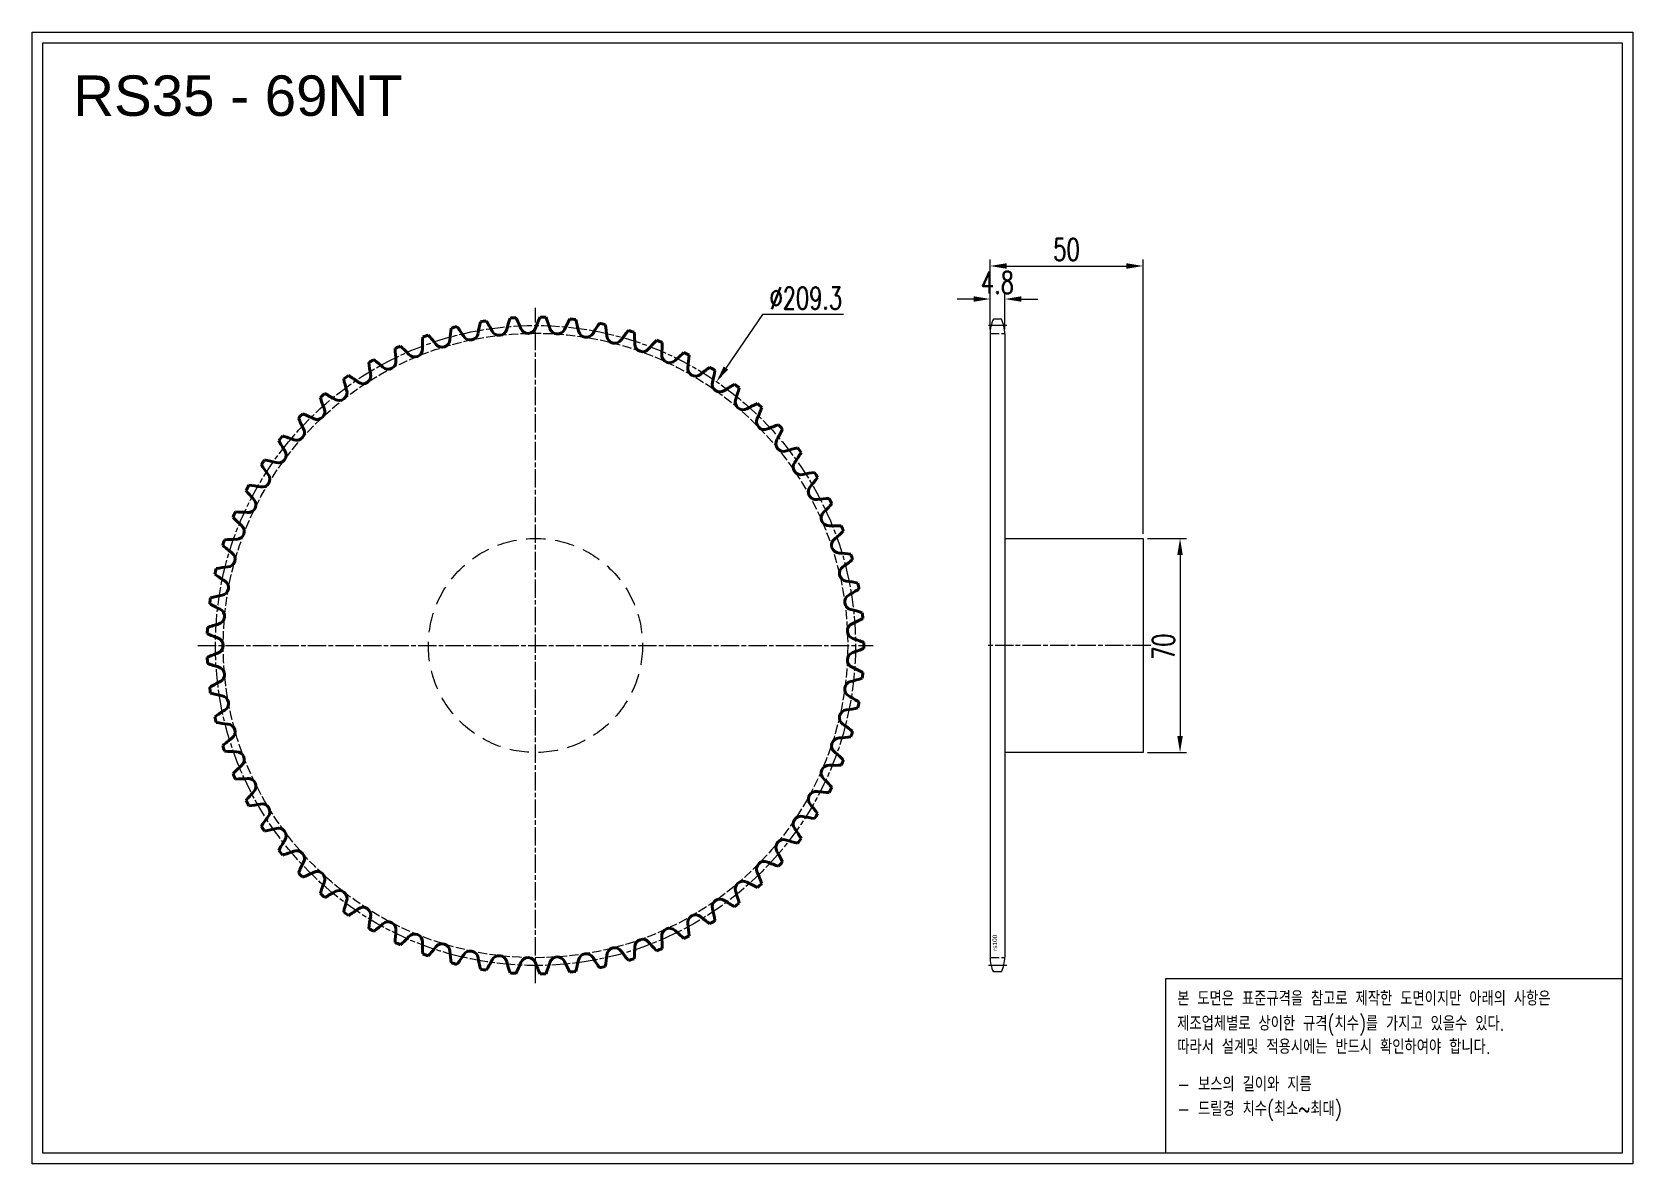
# Model space of a CAD drawing. Header units: millimetres. Extents: x -38701 to -38177, y 2587 to 2957.
import ezdxf

# ---------------------------------------------------------------- set-up
doc = ezdxf.new("R2010")
doc.units = ezdxf.units.MM
for name, pattern in [('AM_ISO02W050', [7.5, 6, -1.5]), ('AM_ISO02W050x2', [3.75, 3, -0.75]), ('AM_ISO08W050', [18, 12, -1.5, 3, -1.5]), ('AM_ISO08W050x2', [9, 6, -0.75, 1.5, -0.75]), ('HIDDEN', [9.525, 6.35, -3.175])]:
    doc.linetypes.add(name, pattern=pattern)
for name, color, linetype, lineweight in [('AM_0N', 7, 'Continuous', 50), ('AM_3N', 6, 'AM_ISO02W050', 25), ('AM_7', 4, 'AM_ISO08W050', 25), ('AM_7N', 4, 'AM_ISO08W050', 25)]:
    doc.layers.add(name, color=color, linetype=linetype, lineweight=lineweight)
doc.layers.add('HL', color=2, linetype='HIDDEN')
doc.layers.add('S-DIM', color=7, linetype='Continuous')
doc.styles.add('HAN', font='ROMANS.shx', dxfattribs={"width": 0.7, "bigfont": 'whgtxt.shx'})
doc.styles.add('HSG', font='SIMPLEX.shx', dxfattribs={"width": 0.7, "bigfont": 'HSG.shx'})
doc.styles.get("Standard").update_dxf_attribs({"font": 'arial.ttf'})
doc.dimstyles.new('APP16', dxfattribs={"dimscale": 3, "dimtxt": 2.4, "dimasz": 1.8, "dimexe": 0.7, "dimexo": 0.5, "dimgap": 0.6, "dimtad": 1, "dimtoh": 1, "dimdec": 1, "dimrnd": 0.01, "dimzin": 9, "dimdsep": 46, "dimtxsty": 'HSG', "dimcen": 0, "dimclrd": 1, "dimclre": 1, "dimclrt": 256, "dimazin": 2, "dimtp": 1, "dimtm": 1, "dimtfac": 0.5, "dimtdec": 1, "dimtofl": 0, "dimtmove": 0, "dimatfit": 3, "dimfxl": 0, "dimtvp": 1, "dimtolj": 2, "dimlwd": -1, "dimlwe": -1, "dimarcsym": 0})

# ---------------------------------------------------------------- blocks, each defined once
blk = doc.blocks.new('*D1')
at = {"layer": 'Defpoints', "color": 0, "transparency": 16777216}
for p in [(-38337.57, 2791.41), (-38337.57, 2721.41), (-38325.46, 2721.41)]:
    blk.add_point(p, dxfattribs=at)
at = {"layer": 'S-DIM', "color": 1, "transparency": 16777216}
for p, q in [((-38336.07, 2791.41), (-38323.36, 2791.41)), ((-38325.46, 2786.01), (-38325.46, 2726.81)), ((-38336.07, 2721.41), (-38323.36, 2721.41))]:
    blk.add_line(p, q, dxfattribs=at)
for points in [[(-38326.36, 2786.01), (-38324.56, 2786.01), (-38325.46, 2791.41)], [(-38326.36, 2726.81), (-38324.56, 2726.81), (-38325.46, 2721.41)]]:
    blk.add_solid(points, dxfattribs=at)
at = {"layer": 'S-DIM', "transparency": 16777216, "insert": (-38330.86, 2756.02), "char_height": 7.2, "attachment_point": 5, "rotation": 90, "style": 'HSG'}
blk.add_mtext('\\A2;70', dxfattribs=at)
blk = doc.blocks.new('*D2')
at = {"layer": 'Defpoints', "color": 0, "transparency": 16777216}
for p in [(-38382.77, 2869.7), (-38387.57, 2858.32), (-38382.77, 2858.32)]:
    blk.add_point(p, dxfattribs=at)
at = {"layer": 'S-DIM', "color": 1, "transparency": 16777216}
for p, q in [((-38392.97, 2869.7), (-38398.37, 2869.7)), ((-38387.57, 2859.82), (-38387.57, 2871.8)), ((-38382.77, 2859.82), (-38382.77, 2871.8)), ((-38377.37, 2869.7), (-38371.97, 2869.7))]:
    blk.add_line(p, q, dxfattribs=at)
for points in [[(-38392.97, 2870.6), (-38392.97, 2868.8), (-38387.57, 2869.7)], [(-38377.37, 2870.6), (-38377.37, 2868.8), (-38382.77, 2869.7)]]:
    blk.add_solid(points, dxfattribs=at)
at = {"layer": 'S-DIM', "transparency": 16777216, "insert": (-38385.17, 2875.1), "char_height": 7.2, "attachment_point": 5, "style": 'HSG'}
blk.add_mtext('\\A2;4.8', dxfattribs=at)
blk = doc.blocks.new('*D3')
at = {"layer": 'Defpoints', "color": 0, "transparency": 16777216}
for p in [(-38337.57, 2880.5), (-38387.57, 2858.32), (-38337.57, 2791.41)]:
    blk.add_point(p, dxfattribs=at)
at = {"layer": 'S-DIM', "color": 1, "transparency": 16777216}
for p, q in [((-38387.57, 2859.82), (-38387.57, 2882.6)), ((-38382.17, 2880.5), (-38342.97, 2880.5)), ((-38337.57, 2792.91), (-38337.57, 2882.6))]:
    blk.add_line(p, q, dxfattribs=at)
for points in [[(-38382.17, 2881.4), (-38382.17, 2879.6), (-38387.57, 2880.5)], [(-38342.97, 2881.4), (-38342.97, 2879.6), (-38337.57, 2880.5)]]:
    blk.add_solid(points, dxfattribs=at)
at = {"layer": 'S-DIM', "transparency": 16777216, "insert": (-38362.57, 2885.9), "char_height": 7.2, "attachment_point": 5, "style": 'HSG'}
blk.add_mtext('\\A2;50', dxfattribs=at)
blk = doc.blocks.new('*D4')
at = {"layer": 'Defpoints', "color": 0, "transparency": 16777216}
for p in [(-38477.01, 2842.68), (-38595.44, 2670.14)]:
    blk.add_point(p, dxfattribs=at)
at = {"layer": 'S-DIM', "color": 1, "transparency": 16777216}
for p, q in [((-38461.98, 2864.59), (-38473.96, 2847.13)), ((-38435.46, 2864.59), (-38461.98, 2864.59))]:
    blk.add_line(p, q, dxfattribs=at)
blk.add_solid([(-38474.7, 2847.64), (-38473.22, 2846.62), (-38477.01, 2842.68)], dxfattribs=at)
at = {"layer": 'S-DIM', "transparency": 16777216, "insert": (-38447.82, 2869.99), "char_height": 7.2, "attachment_point": 5, "style": 'HSG'}
blk.add_mtext('\\A2;∅209.3', dxfattribs=at)
blk = doc.blocks.new('notice1')
at = {"color": 4}
blk.add_lwpolyline([(-22142.12, 1735.9), (-22053.8, 1735.9), (-22053.8, 1702.07), (-22142.12, 1702.07)], close=True, dxfattribs=at)
at = {"color": 4, "style": 'HAN', "width": 0.8}
for s, p in [('본 도면은 표준규격을 참고로 제작한 도면이지만 아래의 사항은', (-22139.9, 1730.62)), ('제조업체별로 상이한 규격(치수)를 가지고 있을수 있다.', (-22139.9, 1725.78)), ('따라서 설계및 적용시에는 반드시 확인하여야 합니다.', (-22139.9, 1721.28)), ('- 보스의 길이와 지름', (-22139.9, 1714.03)), ('- 드릴경 치수(최소~최대)', (-22139.9, 1709.27))]:
    blk.add_text(s, height=2.7949, dxfattribs=at).set_placement(p)

msp = doc.modelspace()

# ---------------------------------------------------------------- linework, layer by layer
for p, q in [((-38387.57, 2858.32), (-38387.57, 2654.49)), ((-38383.84, 2863.12), (-38386.5, 2863.12)), ((-38382.77, 2858.32), (-38382.77, 2654.49)), ((-38383.84, 2649.69), (-38386.5, 2649.69))]:
    msp.add_line(p, q)
for points in [[(-38700.84, 2957.01), (-38177.35, 2957.01), (-38177.35, 2586.87), (-38700.84, 2586.87)], [(-38697.32, 2953.49), (-38180.88, 2953.49), (-38180.88, 2590.39), (-38697.32, 2590.39)]]:
    msp.add_lwpolyline(points, close=True)
msp.add_lwpolyline([(-38382.77, 2791.41), (-38337.57, 2791.41), (-38337.57, 2721.41), (-38382.77, 2721.41)])
for centre, start, end in [((-38376.27, 2858.32), 154.8633, 180), ((-38394.07, 2858.32), 0, 25.1367), ((-38376.27, 2654.49), 180, 205.1367), ((-38394.07, 2654.49), 334.8633, 0)]:
    msp.add_arc(centre, 11.3, start, end)
at = {"layer": 'AM_0N'}
for centre, radius, start, end in [((-38536.22, 2756.41), 107.39, 93.3995, 94.4265), ((-38581.13, 2843.9), 43.28, 21.9565, 27.0813), ((-38495.35, 2845.85), 43.28, 155.5274, 160.6522), ((-38536.22, 2756.41), 107.39, 88.1821, 89.2092), ((-38572.99, 2847.62), 43.28, 16.7391, 21.8639), ((-38521, 2853.56), 43.28, 171.1796, 176.3043), ((-38536.22, 2756.41), 107.39, 103.8343, 104.8613), ((-38596.23, 2834.32), 43.28, 32.3913, 37.5161), ((-38557.52, 2858.88), 2.57, 212.3913, 351.087), ((-38512.23, 2851.78), 43.28, 165.9622, 171.087), ((-38536.22, 2756.41), 107.39, 98.6169, 99.6439), ((-38588.9, 2839.45), 43.28, 27.1739, 32.2987), ((-38548.11, 2860.39), 2.57, 207.1739, 345.8696), ((-38503.65, 2849.2), 43.28, 160.7448, 165.8696), ((-38538.61, 2861.04), 2.57, 201.9565, 340.6522), ((-38529.08, 2860.83), 2.57, 196.7391, 335.4348), ((-38487.38, 2841.77), 43.28, 150.31, 155.4348), ((-38536.22, 2756.41), 107.39, 82.9648, 83.9918), ((-38564.54, 2850.59), 43.28, 11.5217, 16.6465), ((-38519.62, 2859.74), 2.57, 191.5217, 330.2174), ((-38479.83, 2836.97), 43.28, 145.0926, 150.2174), ((-38536.22, 2756.41), 107.39, 77.7474, 78.7744), ((-38555.86, 2852.77), 43.28, 6.3043, 11.4291), ((-38472.73, 2831.51), 43.28, 139.8752, 145), ((-38536.22, 2756.41), 107.39, 72.53, 73.557), ((-38547.01, 2854.16), 43.28, 1.087, 6.2117), ((-38536.22, 2756.41), 107.39, 114.2691, 115.2961), ((-38538.85, 2854.72), 43.28, 181.6143, 186.7391), ((-38609.35, 2822.16), 43.28, 42.8261, 47.9509), ((-38575.73, 2853.33), 2.57, 222.8261, 1.5217), ((-38529.9, 2854.55), 43.28, 176.397, 181.5217), ((-38536.22, 2756.41), 107.39, 109.0517, 110.0787), ((-38603.07, 2828.54), 43.28, 37.6087, 42.7335), ((-38566.75, 2856.52), 2.57, 217.6087, 356.3043), ((-38510.29, 2857.81), 2.57, 186.3043, 325), ((-38501.18, 2855.03), 2.57, 181.087, 319.7826), ((-38466.17, 2825.42), 43.28, 134.6578, 139.7826), ((-38536.22, 2756.41), 107.39, 67.3126, 68.3396), ((-38538.08, 2854.73), 43.28, 355.8696, 0.9944), ((-38536.22, 2756.41), 107.39, 119.4865, 120.5135), ((-38547.77, 2854.07), 43.28, 186.8317, 191.9565), ((-38615.03, 2815.24), 43.28, 48.0435, 53.1683), ((-38584.38, 2849.34), 2.57, 228.0435, 6.7391), ((-38492.35, 2851.43), 2.57, 175.8696, 314.5652), ((-38460.18, 2818.77), 43.28, 129.4404, 134.5652), ((-38536.22, 2756.41), 107.39, 62.0952, 63.1222), ((-38529.13, 2854.49), 43.28, 350.6522, 355.777), ((-38536.22, 2756.41), 107.39, 124.7039, 125.7309), ((-38556.61, 2852.62), 43.28, 192.0491, 197.1739), ((-38620.05, 2807.83), 43.28, 53.2609, 58.3857), ((-38592.63, 2844.57), 2.57, 233.2609, 11.9565), ((-38483.89, 2847.05), 2.57, 170.6522, 309.3478), ((-38454.83, 2811.59), 43.28, 124.223, 129.3478), ((-38536.22, 2756.41), 107.39, 56.8778, 57.9048), ((-38475.87, 2841.91), 2.57, 165.4348, 304.1304), ((-38520.24, 2853.44), 43.28, 345.4348, 350.5596), ((-38536.22, 2756.41), 107.39, 129.9213, 130.9483), ((-38565.27, 2850.36), 43.28, 197.2665, 202.3913), ((-38624.38, 2800), 43.28, 58.4783, 63.603), ((-38600.41, 2839.08), 2.57, 238.4783, 17.1739), ((-38450.14, 2803.96), 43.28, 119.0056, 124.1304), ((-38536.22, 2756.41), 107.39, 51.6604, 52.6874), ((-38511.48, 2851.59), 43.28, 340.2174, 345.3422), ((-38536.22, 2756.41), 107.39, 135.1387, 136.1657), ((-38627.98, 2791.8), 43.28, 63.6957, 68.8204), ((-38607.66, 2832.9), 2.57, 243.6957, 22.3913), ((-38468.34, 2836.07), 2.57, 160.2174, 298.913), ((-38446.18, 2795.94), 43.28, 113.7883, 118.913), ((-38502.93, 2848.94), 43.28, 335, 340.1248), ((-38536.22, 2756.41), 107.39, 46.443, 47.47), ((-38614.32, 2826.09), 2.57, 248.913, 27.6087), ((-38573.7, 2847.33), 43.28, 202.4839, 207.6087), ((-38461.38, 2829.57), 2.57, 155, 293.6957), ((-38442.95, 2787.59), 43.28, 108.5709, 113.6957), ((-38494.65, 2845.53), 43.28, 329.7826, 334.9074), ((-38536.22, 2756.41), 107.39, 41.2256, 42.2526), ((-38536.22, 2756.41), 107.39, 140.3561, 141.3831), ((-38581.81, 2843.55), 43.28, 207.7013, 212.8261), ((-38630.82, 2783.31), 43.28, 68.913, 74.0378), ((-38455.04, 2822.46), 2.57, 149.7826, 288.4783), ((-38536.22, 2756.41), 107.39, 145.5735, 146.6005), ((-38632.87, 2774.6), 43.28, 74.1304, 79.2552), ((-38620.33, 2818.69), 2.57, 254.1304, 32.8261), ((-38440.51, 2778.98), 43.28, 103.3535, 108.4783), ((-38486.72, 2841.38), 43.28, 324.5652, 329.69), ((-38536.22, 2756.41), 107.39, 36.0082, 37.0352), ((-38625.65, 2810.79), 2.57, 259.3478, 38.0435), ((-38589.54, 2839.04), 43.28, 212.9187, 218.0435), ((-38449.37, 2814.8), 2.57, 144.5652, 283.2609), ((-38438.85, 2770.18), 43.28, 98.1361, 103.2609), ((-38479.2, 2836.53), 43.28, 319.3478, 324.4726), ((-38536.22, 2756.41), 107.39, 30.7908, 31.8179), ((-38536.22, 2756.41), 107.39, 150.7908, 151.8179), ((-38596.84, 2833.85), 43.28, 218.1361, 223.2609), ((-38634.12, 2765.73), 43.28, 79.3478, 84.4726), ((-38444.42, 2806.66), 2.57, 139.3478, 278.0435), ((-38630.22, 2802.43), 2.57, 264.5652, 43.2609), ((-38438, 2761.27), 43.28, 92.9187, 98.0435), ((-38472.15, 2831.01), 43.28, 314.1304, 319.2552), ((-38536.22, 2756.41), 107.39, 25.5735, 26.6005), ((-38536.22, 2756.41), 107.39, 156.0082, 157.0352), ((-38603.63, 2828.02), 43.28, 223.3535, 228.4783), ((-38634.57, 2756.79), 43.28, 84.5652, 89.69), ((-38634.02, 2793.69), 2.57, 269.7826, 48.4783), ((-38440.23, 2798.11), 2.57, 134.1304, 272.8261), ((-38437.97, 2752.31), 43.28, 87.7013, 92.8261), ((-38536.22, 2756.41), 107.39, 20.3561, 21.3831), ((-38536.22, 2756.41), 107.39, 161.2256, 162.2526), ((-38634.19, 2747.85), 43.28, 89.7826, 94.9074), ((-38436.83, 2789.2), 2.57, 128.913, 267.6087), ((-38465.63, 2824.88), 43.28, 308.913, 314.0378), ((-38609.86, 2821.59), 43.28, 228.5709, 233.6957), ((-38637.01, 2784.65), 2.57, 275, 53.6957), ((-38438.75, 2743.4), 43.28, 82.4839, 87.6087), ((-38536.22, 2756.41), 107.39, 15.1387, 16.1657), ((-38536.22, 2756.41), 107.39, 166.443, 167.47), ((-38633.01, 2738.97), 43.28, 95, 100.1248), ((-38434.26, 2780.03), 2.57, 123.6957, 262.3913), ((-38459.7, 2818.17), 43.28, 303.6957, 308.8204), ((-38615.48, 2814.63), 43.28, 233.7883, 238.913), ((-38639.16, 2775.36), 2.57, 280.2174, 58.913), ((-38440.33, 2734.59), 43.28, 77.2665, 82.3913), ((-38454.4, 2810.96), 43.28, 298.4783, 303.603), ((-38536.22, 2756.41), 107.39, 9.9213, 10.9483), ((-38536.22, 2756.41), 107.39, 171.6604, 172.6874), ((-38620.45, 2807.18), 43.28, 239.0056, 244.1304), ((-38631.02, 2730.24), 43.28, 100.2174, 105.3422), ((-38432.54, 2770.66), 2.57, 118.4783, 257.1739), ((-38640.45, 2765.93), 2.57, 285.4348, 64.1304), ((-38442.71, 2725.96), 43.28, 72.0491, 77.1739), ((-38449.78, 2803.29), 43.28, 293.2609, 298.3857), ((-38536.22, 2756.41), 107.39, 4.7039, 5.7309), ((-38536.22, 2756.41), 107.39, 176.8778, 177.9048), ((-38624.72, 2799.31), 43.28, 244.223, 249.3478), ((-38628.25, 2721.73), 43.28, 105.4348, 110.5596), ((-38640.89, 2756.41), 2.57, 290.6522, 69.3478), ((-38431.67, 2761.17), 2.57, 113.2609, 251.9565), ((-38624.72, 2713.51), 43.28, 110.6522, 115.777), ((-38431.67, 2751.64), 2.57, 108.0435, 246.7391), ((-38445.87, 2717.58), 43.28, 66.8317, 71.9565), ((-38445.87, 2795.24), 43.28, 288.0435, 293.1683), ((-38536.22, 2756.41), 107.39, 359.4865, 0.5135), ((-38536.22, 2756.41), 107.39, 182.0952, 183.1222), ((-38628.25, 2791.08), 43.28, 249.4404, 254.5652), ((-38640.45, 2746.89), 2.57, 295.8696, 74.5652), ((-38449.78, 2709.52), 43.28, 61.6143, 66.7391), ((-38620.45, 2705.64), 43.28, 115.8696, 120.9944), ((-38432.54, 2742.16), 2.57, 102.8261, 241.5217), ((-38442.71, 2786.86), 43.28, 282.8261, 287.9509), ((-38536.22, 2756.41), 107.39, 354.2691, 355.2961), ((-38536.22, 2756.41), 107.39, 187.3126, 188.3396), ((-38631.02, 2782.57), 43.28, 254.6578, 259.7826), ((-38639.16, 2737.45), 2.57, 301.087, 79.7826), ((-38454.4, 2701.86), 43.28, 56.397, 61.5217), ((-38536.22, 2756.41), 107.39, 349.0517, 350.0787), ((-38615.48, 2698.19), 43.28, 121.087, 126.2117), ((-38536.22, 2756.41), 107.39, 192.53, 193.557), ((-38434.26, 2732.79), 2.57, 97.6087, 236.3043), ((-38440.33, 2778.23), 43.28, 277.6087, 282.7335), ((-38633.01, 2773.84), 43.28, 259.8752, 265), ((-38637.01, 2728.17), 2.57, 306.3043, 85), ((-38459.7, 2694.64), 43.28, 51.1796, 56.3043), ((-38536.22, 2756.41), 107.39, 343.8343, 344.8613), ((-38609.86, 2691.22), 43.28, 126.3043, 131.4291), ((-38536.22, 2756.41), 107.39, 197.7474, 198.7744), ((-38436.83, 2723.61), 2.57, 92.3913, 231.087), ((-38438.75, 2769.42), 43.28, 272.3913, 277.5161), ((-38634.19, 2764.97), 43.28, 265.0926, 270.2174), ((-38603.63, 2684.8), 43.28, 131.5217, 136.6465), ((-38634.02, 2719.12), 2.57, 311.5217, 90.2174), ((-38440.23, 2714.71), 2.57, 87.1739, 225.8696), ((-38437.97, 2760.5), 43.28, 267.1739, 272.2987), ((-38465.63, 2687.94), 43.28, 45.9622, 51.087), ((-38536.22, 2756.41), 107.39, 338.6169, 339.6439), ((-38536.22, 2756.41), 107.39, 202.9648, 203.9918), ((-38634.57, 2756.02), 43.28, 270.31, 275.4348), ((-38630.22, 2710.38), 2.57, 316.7391, 95.4348), ((-38472.15, 2681.8), 43.28, 40.7448, 45.8696), ((-38596.84, 2678.96), 43.28, 136.7391, 141.8639), ((-38444.42, 2706.15), 2.57, 81.9565, 220.6522), ((-38438, 2751.55), 43.28, 261.9565, 267.0813), ((-38536.22, 2756.41), 107.39, 333.3995, 334.4265), ((-38536.22, 2756.41), 107.39, 208.1821, 209.2092), ((-38634.12, 2747.08), 43.28, 275.5274, 280.6522), ((-38625.65, 2702.03), 2.57, 321.9565, 100.6522), ((-38479.2, 2676.29), 43.28, 35.5274, 40.6522), ((-38536.22, 2756.41), 107.39, 328.1821, 329.2092), ((-38589.54, 2673.77), 43.28, 141.9565, 147.0813), ((-38536.22, 2756.41), 107.39, 213.3995, 214.4265), ((-38632.87, 2738.22), 43.28, 280.7448, 285.8696), ((-38620.33, 2694.12), 2.57, 327.1739, 105.8696), ((-38449.37, 2698.01), 2.57, 76.7391, 215.4348), ((-38486.72, 2671.43), 43.28, 30.31, 35.4348), ((-38438.85, 2742.64), 43.28, 256.7391, 261.8639), ((-38581.81, 2669.27), 43.28, 147.1739, 152.2987), ((-38455.04, 2690.36), 2.57, 71.5217, 210.2174), ((-38440.51, 2733.84), 43.28, 251.5217, 256.6465), ((-38536.22, 2756.41), 107.39, 322.9648, 323.9918), ((-38536.22, 2756.41), 107.39, 218.6169, 219.6439), ((-38630.82, 2729.51), 43.28, 285.9622, 291.087), ((-38614.32, 2686.73), 2.57, 332.3913, 111.087), ((-38573.7, 2665.48), 43.28, 152.3913, 157.5161), ((-38461.38, 2683.25), 2.57, 66.3043, 205), ((-38442.95, 2725.23), 43.28, 246.3043, 251.4291), ((-38494.65, 2667.28), 43.28, 25.0926, 30.2174), ((-38536.22, 2756.41), 107.39, 317.7474, 318.7744), ((-38536.22, 2756.41), 107.39, 223.8343, 224.8613), ((-38627.98, 2721.02), 43.28, 291.1796, 296.3043), ((-38607.66, 2679.92), 2.57, 337.6087, 116.3043), ((-38502.93, 2663.87), 43.28, 19.8752, 25), ((-38565.27, 2662.45), 43.28, 157.6087, 162.7335), ((-38536.22, 2756.41), 107.39, 229.0517, 230.0787), ((-38624.38, 2712.82), 43.28, 296.397, 301.5217), ((-38600.41, 2673.74), 2.57, 342.8261, 121.5217), ((-38468.34, 2676.74), 2.57, 61.087, 199.7826), ((-38511.48, 2661.23), 43.28, 14.6578, 19.7826), ((-38446.18, 2716.88), 43.28, 241.087, 246.2117), ((-38536.22, 2756.41), 107.39, 312.53, 313.557), ((-38556.61, 2660.2), 43.28, 162.8261, 167.9509), ((-38620.05, 2704.98), 43.28, 301.6143, 306.7391), ((-38592.63, 2668.24), 2.57, 348.0435, 126.7391), ((-38475.87, 2670.9), 2.57, 55.8696, 194.5652), ((-38520.24, 2659.37), 43.28, 9.4404, 14.5652), ((-38450.14, 2708.85), 43.28, 235.8696, 240.9944), ((-38536.22, 2756.41), 107.39, 307.3126, 308.3396), ((-38536.22, 2756.41), 107.39, 234.2691, 235.2961), ((-38547.77, 2658.75), 43.28, 168.0435, 173.1683), ((-38615.03, 2697.57), 43.28, 306.8317, 311.9565), ((-38584.38, 2663.48), 2.57, 353.2609, 131.9565), ((-38483.89, 2665.77), 2.57, 50.6522, 189.3478), ((-38529.13, 2658.32), 43.28, 4.223, 9.3478), ((-38454.83, 2701.22), 43.28, 230.6522, 235.777), ((-38536.22, 2756.41), 107.39, 302.0952, 303.1222), ((-38536.22, 2756.41), 107.39, 239.4865, 240.5135), ((-38538.85, 2658.1), 43.28, 173.2609, 178.3857), ((-38609.35, 2690.65), 43.28, 312.0491, 317.1739), ((-38575.73, 2659.49), 2.57, 358.4783, 137.1739), ((-38529.9, 2658.27), 43.28, 178.4783, 183.603), ((-38501.18, 2657.79), 2.57, 40.2174, 178.913), ((-38466.17, 2687.39), 43.28, 220.2174, 225.3422), ((-38492.35, 2661.38), 2.57, 45.4348, 184.1304), ((-38538.08, 2658.08), 43.28, 359.0056, 4.1304), ((-38460.18, 2694.05), 43.28, 225.4348, 230.5596), ((-38536.22, 2756.41), 107.39, 296.8778, 297.9048), ((-38536.22, 2756.41), 107.39, 244.7039, 245.7309), ((-38536.22, 2756.41), 107.39, 249.9213, 250.9483), ((-38603.07, 2684.27), 43.28, 317.2665, 322.3913), ((-38566.75, 2656.3), 2.57, 3.6957, 142.3913), ((-38521, 2659.25), 43.28, 183.6957, 188.8204), ((-38596.23, 2678.49), 43.28, 322.4839, 327.6087), ((-38557.52, 2653.93), 2.57, 8.913, 147.6087), ((-38512.23, 2661.04), 43.28, 188.913, 194.0378), ((-38548.11, 2652.42), 2.57, 14.1304, 152.8261), ((-38538.61, 2651.77), 2.57, 19.3478, 158.0435), ((-38529.08, 2651.99), 2.57, 24.5652, 163.2609), ((-38519.62, 2653.07), 2.57, 29.7826, 168.4783), ((-38479.83, 2675.84), 43.28, 209.7826, 214.9074), ((-38555.86, 2660.04), 43.28, 348.5709, 353.6957), ((-38510.29, 2655.01), 2.57, 35, 173.6957), ((-38472.73, 2681.31), 43.28, 215, 220.1248), ((-38547.01, 2658.66), 43.28, 353.7883, 358.913), ((-38536.22, 2756.41), 107.39, 291.6604, 292.6874), ((-38536.22, 2756.41), 107.39, 255.1387, 256.1657), ((-38536.22, 2756.41), 107.39, 260.3561, 261.3831), ((-38588.9, 2673.36), 43.28, 327.7013, 332.8261), ((-38503.65, 2663.62), 43.28, 194.1304, 199.2552), ((-38536.22, 2756.41), 107.39, 265.5735, 266.6005), ((-38581.13, 2668.91), 43.28, 332.9187, 338.0435), ((-38495.35, 2666.96), 43.28, 199.3478, 204.4726), ((-38536.22, 2756.41), 107.39, 270.7908, 271.8179), ((-38572.99, 2665.19), 43.28, 338.1361, 343.2609), ((-38487.38, 2671.05), 43.28, 204.5652, 209.69), ((-38536.22, 2756.41), 107.39, 276.0082, 277.0352), ((-38564.54, 2662.23), 43.28, 343.3535, 348.4783), ((-38536.22, 2756.41), 107.39, 281.2256, 282.2526), ((-38536.22, 2756.41), 107.39, 286.443, 287.47)]:
    msp.add_arc(centre, radius, start, end, dxfattribs=at)
at = {"layer": 'AM_3N', "linetype": 'AM_ISO02W050x2'}
for p, q in [((-38387.57, 2858.48), (-38382.77, 2858.48)), ((-38387.57, 2654.34), (-38382.77, 2654.34))]:
    msp.add_line(p, q, dxfattribs=at)
msp.add_circle((-38536.22, 2756.41), 102.1, dxfattribs=at)
at = {"layer": 'AM_7', "linetype": 'AM_ISO08W050x2'}
for p, q in [((-38382.11, 2861.04), (-38388.23, 2861.04)), ((-38334.96, 2756.41), (-38388.23, 2756.41)), ((-38382.11, 2651.77), (-38388.23, 2651.77))]:
    msp.add_line(p, q, dxfattribs=at)
msp.add_circle((-38536.22, 2756.41), 104.64, dxfattribs=at)
at = {"layer": 'AM_7N', "linetype": 'AM_ISO08W050x2'}
for p, q in [((-38536.22, 2646.02), (-38536.22, 2866.79)), ((-38646.61, 2756.41), (-38425.84, 2756.41))]:
    msp.add_line(p, q, dxfattribs=at)
at = {"layer": 'HL'}
msp.add_circle((-38536.22, 2756.41), 35, dxfattribs=at)

# ---------------------------------------------------------------- block references
at = {"xscale": 1.69, "yscale": 1.69, "zscale": 1.69}
msp.add_blockref('notice1', (-909.96, -286.1), dxfattribs=at)

# ---------------------------------------------------------------- texts
msp.add_text('RS35 - 69NT', height=13.2194).set_placement((-38687.36, 2929.6))
at = {"insert": (-38386.78, 2656.55), "char_height": 1.512, "width": 6.5009, "attachment_point": 1, "rotation": 90}
msp.add_mtext('rs100', dxfattribs=at)

# ---------------------------------------------------------------- dimensions: what is measured, and where the dimension line sits
at = {"layer": 'S-DIM'}
dim = msp.add_linear_dim(base=(-38337.57, 2880.5), p1=(-38387.57, 2858.32), p2=(-38337.57, 2791.41), dimstyle='APP16', dxfattribs=at)
dim.commit()
dim.dimension.update_dxf_attribs({"geometry": '*D3', "text_midpoint": (-38362.57, 2885.9)})
dim = msp.add_linear_dim(base=(-38382.77, 2869.7), p1=(-38387.57, 2858.32), p2=(-38382.77, 2858.32), dimstyle='APP16', dxfattribs=at)
dim.commit()
dim.dimension.update_dxf_attribs({"geometry": '*D2', "text_midpoint": (-38385.17, 2869.7), "dimtype": 128})
dim = msp.add_diameter_dim_2p(p1=(-38595.44, 2670.14), p2=(-38477.01, 2842.68), dimstyle='APP16', dxfattribs=at)
dim.commit()
dim.dimension.update_dxf_attribs({"geometry": '*D4', "text_midpoint": (-38447.82, 2864.59), "dimtype": 131})
dim = msp.add_linear_dim(base=(-38325.46, 2721.41), p1=(-38337.57, 2791.41), p2=(-38337.57, 2721.41), angle=90, dimstyle='APP16', dxfattribs=at)
dim.commit()
dim.dimension.update_dxf_attribs({"geometry": '*D1', "text_midpoint": (-38325.46, 2756.02), "dimtype": 128})

doc.saveas('drawing.dxf')
